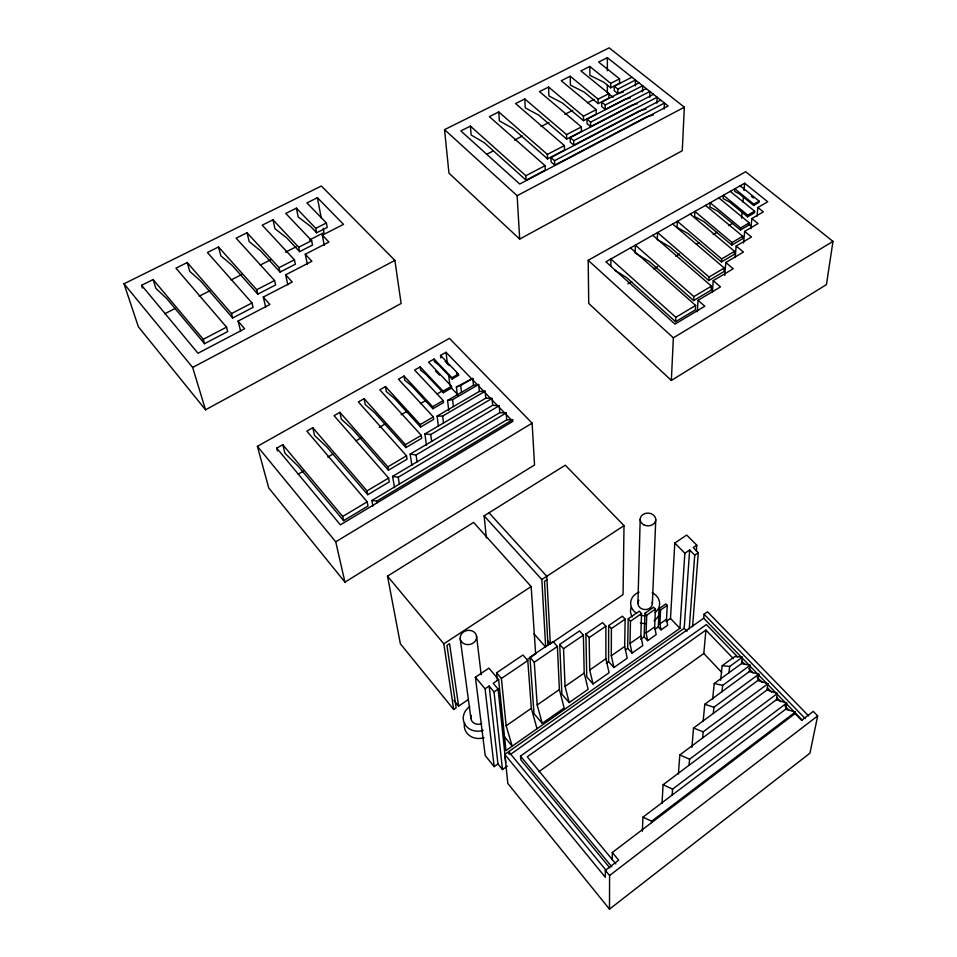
<?xml version="1.0" encoding="UTF-8"?>
<svg xmlns="http://www.w3.org/2000/svg" width="957" height="957" viewBox="0 0 957 957"><rect width="100%" height="100%" fill="white"/><g stroke="black" fill="none" stroke-linecap="round" stroke-linejoin="round"><path stroke-width="1.44" d="M607.36 85.352L607.36 92.638L613.078 97.279M607.36 70.782L607.36 57.671L598.603 62.049L619.574 78.857L619.55 83.319L610.722 87.817L603.7 82.146L589.883 75.34L589.787 66.452L580.923 70.89L608.891 93.642L608.891 98.104L598.149 103.607L584.129 92.063L570.408 85.125L570.216 76.237L561.233 80.723L596.187 109.648L596.223 114.11L583.507 120.666L562.489 103.045L548.887 95.939L548.576 87.051L539.461 91.597L581.389 126.934L581.461 131.396L566.688 139.064L538.695 115.115L525.237 107.83L524.783 98.942L515.548 103.559L564.379 145.572L564.498 150.034L547.583 158.874L512.665 128.31L499.363 120.845L498.764 111.945L489.362 116.646L545.071 165.657L545.239 170.119L526.087 180.191L484.29 142.701L471.155 135.021L470.401 126.121L460.831 130.906L519.735 184.031L668.118 105.988L607.36 57.671M608.604 661.622L608.652 625.591L622.385 616.188L625.136 619.143L624.694 646.465L627.218 658.189L613.916 667.508L608.604 661.622L606.271 663.249M610.722 87.817L610.722 83.367L589.787 66.452M610.853 266.345L610.865 258.988L675.809 317.317L675.594 321.719L695.392 309.853L695.655 305.45L630.496 247.875M795.064 713.575L801.607 720.346L813.283 711.41L817.673 715.908L809.933 753.195L609.489 909.15L609.585 875.523L605.338 870.356L618.665 860.164L612.313 852.508L795.064 713.575L795.351 712.02L785.601 709.269L642.937 817.17L642.374 831.274M613.916 667.508L611.296 655.784L611.391 628.582L608.652 625.591M631.931 77.206L614.262 86.214L614.238 90.676L617.779 93.535L623.186 92.123M612.277 859.577L612.313 852.508M617.779 93.535L617.803 89.085L614.262 86.214M486.359 537.918L484.122 515.835L565.288 465.186L624.012 525.632L623.043 594.584L550.323 643.917L547.404 640.604M635.388 85.963L635.484 80.029L617.803 89.085M627.66 648.344L628.223 618.796L639.276 611.2L641.525 613.593L640.831 635.938L642.805 645.568L632.027 653.105L627.66 648.344L625.352 649.947M635.209 253.079L635.364 245.124L693.861 296.598L693.622 300.57L711.147 290.127L711.434 286.155L652.758 235.266M632.027 653.105L629.993 643.487L630.46 621.213L628.223 618.796M642.518 91.657L642.649 85.723L605.231 104.995L605.243 109.445L624.897 99.301L630.292 97.865M649.695 97.399L649.851 91.465L590.577 122.173L590.613 126.635L632.063 105.103L637.47 103.643M637.912 603.233L640.197 519.328M656.933 103.177L657.124 97.243L573.721 140.703L573.817 145.165L639.288 110.952L646.035 109.098M644.133 636.86L644.934 613.234L653.643 607.228L655.425 609.119L654.66 626.967L656.167 634.658L647.638 640.628L644.133 636.86L640.712 639.24M664.23 108.99L664.433 103.069L554.582 160.668L554.737 165.13L646.561 116.838L653.32 114.96M647.638 640.628L646.095 632.936L646.717 615.136L644.934 613.234M652.375 603.891L655.76 519.591M658.308 626.967L659.17 608.556L665.869 603.927L667.256 605.386L666.515 619.275L667.651 625.268L661.048 629.885L658.308 626.967L654.923 629.335M671.347 380.443L673.369 337.821L588.184 260.316L745.67 171.758L832.985 241.391L826.441 284.6L671.347 380.443L588.734 303.441L588.184 260.316M684.339 107.208L682.269 150.727L519.687 239.083L448.965 173.157L444.538 129.65L609.166 47.85L684.339 107.208L517.139 195.695L519.687 239.083M661.048 629.885L659.899 623.88L660.557 610.028L659.17 608.556M651.561 822.673L651.633 821.214L795.351 712.02M494.183 766.617L485.067 688.813L489.147 686.049L497.951 763.961L494.183 766.617L485.199 755.504L475.402 677.233L488.919 668.13L498.621 679.626L505.942 750.575L679.913 628.354L670.51 618.473L674.805 543.05L686.695 535.047L696.78 545.155L696.325 551.088M661.993 803.461L663.105 784.728L776.39 699.711L777.407 693.466L767 689.973L679.817 754.917L678.393 773.986M697.33 311.791L698.06 300.295L720.489 286.909L713.228 280.64L733.229 268.773L725.813 262.469L743.445 252.074L736.184 245.997L751.484 237.025L744.654 231.379L758.04 223.591L751.843 218.519L763.315 211.88L757.884 207.478L767.753 201.783L744.666 183.242L605.925 261.787L674.996 324.1L704.807 306.228L698.06 300.295M679.913 628.354L684.865 553.242L674.805 543.05M672.161 795.064L672.58 789.142L786.69 703.06L776.39 699.711M687.006 631.273L684.183 628.294L689.65 550L684.865 553.242M708.802 280.533L709.053 277.028L657.555 232.551L657.315 239.573L670.032 246.978L708.802 280.533L723.994 271.537L724.27 268.032L672.651 224.01M712.379 292.172L713.228 280.64M689.231 628.833L694.722 555.108L689.65 550M692.581 626.62L698.287 552.679L693.215 547.571L696.78 545.155M721.422 261.955L721.65 258.928L677.389 221.33L677.101 227.371L688.107 233.604L721.422 261.955L734.306 254.371L734.569 251.356L690.212 214.069M724.76 275.472L725.813 262.469M731.83 245.076L732.045 242.528L694.89 211.425L694.591 216.509L703.885 221.641L731.83 245.076L742.524 238.819L742.752 236.271L705.536 205.396M689.076 765.241L689.578 759.224L777.407 693.466M691.887 747.393L693.55 728.026L757.872 680.487L758.769 674.183L749.307 671.599L704.759 704.292L703.144 721.399M802.313 720.214L703.73 618.21L704.077 614.203L707.498 611.798L808.629 715.932M735.179 257.577L736.184 245.997M740.61 227.933L710.178 202.764L709.891 206.951L717.547 211.078L740.419 230.015L740.61 227.933L749.295 222.885L718.827 197.872M741.567 218.172L742.213 210.899M742.991 202.166L743.505 196.341M744.02 190.515L744.666 183.242M721.722 672.352L703.814 653.499L705.907 630.077L527.247 756.796L615.877 863.92M743.589 242.982L744.654 231.379M747.74 215.158L723.408 195.276L723.157 198.613L729.306 201.879L747.584 216.832L747.74 215.158L754.63 211.186L730.275 191.388M749.295 222.885L749.104 224.979L740.419 230.015M750.874 228.687L751.843 218.519M702.605 737.931L703.192 731.818L767.969 683.705L757.872 680.487M753.781 204.164L734.832 188.804L734.617 191.424L739.426 193.924L753.661 205.468L753.781 204.164L759.116 201.102L740.144 185.802M754.63 211.186L754.463 212.861L747.584 216.832M757.011 216.198L757.884 207.478M759.116 201.102L758.985 202.405L753.661 205.468M712.63 699.34L714.245 683.489L741.567 663.572L742.369 657.22L734.797 656.55L722.188 665.701L720.609 680.236M713.276 713.455L713.922 707.259L758.769 674.183M721.961 691.672L722.655 685.403L750.156 665.271L741.567 663.572M728.935 672.783L729.665 666.455L742.369 657.22M749.307 671.599L750.156 665.271M767 689.973L767.969 683.705M785.601 709.269L786.69 703.06M609.585 875.523L817.673 715.908M538.755 771.785L703.814 653.499M609.86 867.927L520.835 759.81L520.5 756.078L706.386 624.562L737.416 656.717M497.951 763.961L502.473 769.548L507.33 766.114M609.489 909.15L507.832 783.496L504.782 754.403L684.183 628.294M510.272 754.547L703.73 618.21M593.029 683.968L609.083 672.723L605.901 658.763L605.865 626.189L602.587 622.612L585.911 634.001L586.737 676.862L593.029 683.968L589.715 670.032L589.177 637.613L585.911 634.001M569.176 702.582L588.124 689.291L584.201 673.07L583.375 635.161L579.559 630.914L559.713 644.42L561.891 694.184L569.176 702.582L565.049 686.396L563.529 648.714L559.713 644.42M542.236 723.348L564.152 707.965L559.378 689.554L557.393 646.489L553.05 641.573L529.951 657.232L534.006 713.623L542.236 723.348L537.188 704.974L534.269 662.232L529.951 657.232M611.296 655.784L624.694 646.465M629.993 643.487L640.831 635.938M646.095 632.936L654.66 626.967M659.899 623.88L666.515 619.275M666.024 621.595L670.51 618.473M504.028 736.256L512.21 746.185L506.157 725.813L531.326 708.324L527.785 660.581L522.953 654.995L496.599 672.807L497.377 680.224M537.188 704.974L559.378 689.554M565.049 686.396L584.201 673.07M589.715 670.032L605.901 658.763M660.557 610.028L667.256 605.386M630.46 621.213L641.525 613.593M646.717 615.136L655.425 609.119M611.391 628.582L625.136 619.143M589.177 637.613L605.865 626.189M502.473 769.548L494.015 691.875L498.095 689.1L493.214 683.286L498.621 679.626M694.722 555.108L698.287 552.679M563.529 648.714L583.375 635.161M506.157 725.813L501.396 678.477L527.785 660.581M534.269 662.232L557.393 646.489M527.068 659.684L535.633 653.882L531.159 586.545L473.595 522.414L387.501 576.15L400.361 643.774L453.69 709.472L456.154 707.797L446.943 645.425L449.575 643.702L458.618 706.122L468.404 699.483M546.961 579.703L544.497 581.318L547.99 645.497M453.69 709.472L443.821 643.834L531.159 586.545M533.982 633.773L545.669 647.076L541.829 579.547L624.012 525.632M344.951 582.143L534.532 464.982L532.128 423.161L449.407 338.359L257.397 446.333L268.714 487.914L344.951 582.143L335.74 541.806L257.397 446.333M335.74 541.806L532.128 423.161M673.369 337.821L832.985 241.391M277.446 450.926L276.729 448.139L282.793 444.706L284.947 453.247L298.405 466.418L343.599 520.668L368.002 506.038L367.177 501.827L306.838 431.093L312.795 427.719L366.998 490.917L367.739 494.721L389.284 481.885L388.626 478.057L334.065 415.673L339.926 412.359L387.836 466.849L388.422 470.222L407.06 459.193L406.522 455.807L358.361 401.928L364.138 398.65L405.457 444.646L405.912 447.565L421.702 438.282L421.283 435.351L379.773 389.798L385.48 386.568L420.255 424.549L420.613 427.013L433.688 419.381L433.354 416.905L398.459 379.223L404.093 376.041L432.66 406.713L432.923 408.747L443.51 402.586L443.258 400.552L414.62 370.072L420.207 366.914L443.079 391.138L443.27 392.765L451.656 387.92L451.477 386.281L428.557 362.189L434.083 359.054L451.943 377.728L452.087 379.008L458.57 375.276L458.427 374.008L440.543 355.406L446.034 352.296L490.51 398.327M372.931 506.109L371.866 500.523L376.855 501.085L512.677 419.68L512.808 421.403L340.393 524.843L276.729 448.139M343.599 520.668L342.69 516.469L367.177 501.827M675.809 317.317L695.655 305.45M371.866 500.523L506.708 419.86L512.677 419.68M366.998 490.917L388.626 478.057M693.861 296.598L711.434 286.155M394.523 487.639L392.597 476.383L499.769 412.658L506.181 412.945L506.708 419.86M392.597 476.383L398.22 477.28L506.181 412.945M411.893 465.437L410.146 454.108L416.044 454.994L499.195 405.732L499.769 412.658M387.836 466.849L406.522 455.807M709.053 277.028L724.27 268.032M410.146 454.108L492.688 405.313L499.195 405.732M426.475 445.34L424.872 433.952L485.797 398.16L492.089 398.387L492.688 405.313M424.872 433.952L430.722 434.514L492.089 398.387M438.402 426.116L437.11 416.104L442.648 416.092L485.163 391.21L485.797 398.16M405.457 444.646L421.283 435.351M721.65 258.928L734.569 251.356M420.255 424.549L433.354 416.905M732.045 242.528L742.752 236.271M437.11 416.104L479.325 391.449L485.163 391.21M448.773 410.469L447.565 400.421L473.476 385.372L478.667 384.487L479.325 391.449M447.565 400.421L452.577 399.667L478.667 384.487M457.35 395.624L456.381 386.987L472.782 378.41L473.476 385.372M456.381 386.987L460.724 385.384L472.782 378.41M432.66 406.713L443.258 400.552M298.213 474.17L303.369 471.191M327.808 457.075L332.952 454.108M356.112 440.734L361.256 437.768M379.271 427.36L385.707 423.652M401.15 414.728L407.574 411.02M420.446 403.591L425.59 400.624M437.17 393.937L442.313 390.958M627.912 283.798L631.787 281.561M653.739 268.881L657.615 266.644M675.702 256.201L679.566 253.964M696.361 244.274L698.945 242.779M713.156 234.585L717.032 232.336M728.648 225.625L732.524 223.388M443.079 391.138L451.477 386.281M451.943 377.728L458.427 374.008M205.528 409.799L401.115 303.513L394.882 260.4L321.396 186.005L124.015 283.786L138.37 326.78L205.528 409.799L192.644 367.428L124.015 283.786M192.644 367.428L394.882 260.4M142.485 288.069L141.6 285.294L153.12 279.552L155.871 288.368L166.697 298.536L204.535 343.695L227.718 331.541L226.534 327.15L175.944 268.175L187.249 262.541L231.51 313.585L232.671 317.987L253.091 307.353L252.002 302.95L207.418 252.492L218.519 246.966L256.727 289.744L257.792 294.158L275.592 284.947L274.575 280.533L236.128 238.185L247.05 232.742L279.073 267.661L280.066 272.087L295.354 264.216L294.409 259.79L262.218 225.182L272.972 219.823L298.716 247.229L299.637 251.655L312.508 245.064L311.635 240.626L285.784 213.447L296.395 208.159L315.762 228.34L316.623 232.778L327.198 227.407L326.373 222.957L306.934 202.908L317.413 197.68L343.515 224.369L322.33 235.171L324.256 245.327M526.087 180.191L525.86 175.729L545.071 165.657M153.12 279.552L203.267 339.304L226.534 327.15M240.674 331.158L238.042 321.133L269.886 304.482L263.271 297.089L292.256 282.028L285.641 274.815L311.898 261.261L305.271 254.215L328.945 242.061L322.33 235.171M554.737 165.13L551.148 161.996L550.993 157.534L660.773 100.15M547.583 158.874L547.416 154.412L564.379 145.572M566.688 139.064L566.58 134.602L581.389 126.934M231.51 313.585L252.002 302.95M573.817 145.165L570.24 142.103L570.145 137.652L653.475 94.348M256.727 289.744L274.575 280.533M590.613 126.635L587.06 123.644L587 119.182L646.238 88.594M583.507 120.666L583.435 116.216L596.187 109.648M598.149 103.607L598.125 99.157L608.891 93.642M279.073 267.661L294.409 259.79M605.243 109.445L601.69 106.526L601.678 102.064L639.061 82.876M164.688 313.8L175.31 308.381M199.2 296.203L209.822 290.784M231.068 279.958L241.69 274.539M260.28 265.065L270.903 259.658M285.497 252.217L296.12 246.798M309.398 240.028L324.004 232.587L323.179 228.221M298.716 247.229L311.635 240.626M486.599 154.364L493.226 150.979M514.459 140.117L522.426 136.05M541.004 126.551L548.971 122.484M564.893 114.338L572.86 110.27M587.454 102.806L594.094 99.42M315.762 228.34L326.373 222.957M610.722 83.367L619.574 78.857M722.188 665.701L729.665 666.455M714.245 683.489L722.655 685.403M704.759 704.292L713.922 707.259M693.55 728.026L703.192 731.818M679.817 754.917L689.578 759.224M642.937 817.17L651.633 821.214M663.105 784.728L672.58 789.142M636.405 253.796L649.552 261.692L693.622 300.57M614.49 270.077L626.644 277.638L675.594 321.719M751.317 196.209L753.506 197.979M570.216 76.237L598.125 99.157M601.678 102.064L605.231 104.995M748.326 223.723L751.7 226.498M548.576 87.051L583.435 116.216M587 119.182L590.577 122.173M524.783 98.942L566.58 134.602M570.145 137.652L573.721 140.703M498.764 111.945L547.416 154.412M550.993 157.534L554.582 160.668M470.401 126.121L525.86 175.729M444.538 129.65L517.139 195.695M704.077 614.203L805.16 718.575M492.245 400.122L497.556 405.624M499.339 407.467L504.566 412.874M506.313 414.68L511.182 419.716M741.555 661.012L744.666 664.218M748.793 668.512L752.932 672.795M757.071 677.089L762.239 682.449M767.418 687.808L771.557 692.102M776.725 697.462L780.864 701.744M785.003 706.039L789.142 710.321M705.907 630.077L733.409 658.655M445.137 361.303L449.264 365.598M456.501 373.134L458.57 375.276M316.623 232.778L310.14 226.008L298.201 217.024L296.395 208.159M452.087 379.008L438.677 364.976L434.406 361.614L434.083 359.054M435.447 370.861L439.502 375.12M451.046 387.573L458.14 395.026M443.27 392.765L426.08 374.546L420.649 370.192L420.207 366.914M299.637 251.655L286.693 237.85L274.934 228.687L272.972 219.823M432.923 408.747L411.438 385.659L404.703 380.12L404.093 376.041M280.066 272.087L260.747 250.973L249.179 241.607L247.05 232.742M420.613 427.013L394.44 398.411L386.305 391.545L385.48 386.568M489.015 512.785L546.782 576.293L550.323 643.917M484.122 515.835L541.829 579.547M405.912 447.565L374.809 412.886L365.215 404.548L364.138 398.65M257.792 294.158L232.18 265.424L220.828 255.806L218.519 246.966M388.422 470.222L352.32 429.107L341.314 419.19L339.926 412.359M238.042 321.133L244.633 328.73L197.991 353.265L141.6 285.294M232.671 317.987L200.874 281.25L189.773 271.369L187.249 262.541M367.739 494.721L326.863 446.991L314.542 435.447L312.795 427.719M496.599 672.807L501.396 678.477M489.147 686.049L494.015 691.875M282.793 444.706L342.69 516.469M475.402 677.233L485.067 688.813M387.501 576.15L443.821 643.834M520.5 756.078L611.774 866.755M606.511 870.834L508.681 751.664L508.933 754.152M504.782 754.403L605.35 877.318L605.338 870.356M453.941 700.368L458.618 706.122M203.267 339.304L204.535 343.695M531.326 708.324L537.021 728.756M263.271 297.089L265.687 307.161M285.641 274.815L287.866 284.923M305.271 254.215L307.341 264.335M317.413 197.68L321.253 218.04M376.855 501.085L377.178 502.772M398.22 477.28L399.356 484.075M416.044 454.994L417.073 461.836M430.722 434.514L431.667 441.392M460.185 638.642L470.94 718.492M442.648 416.092L443.51 423.006M440.543 355.406L440.854 357.966M476.586 636.261A8.29 7.118 -10.9 0 1 465.102 644.193A8.29 7.118 -10.9 0 1 463.475 631.979A8.29 7.118 -10.9 0 1 476.586 636.261L481.18 674.745M452.577 399.667L453.391 406.593M446.034 352.296L447.374 363.696M448.701 375.096L449.874 385.073M460.724 385.384L461.489 392.334M498.095 689.1L505.786 762.597M652.172 601.953A7.237 6.185 2.8 0 1 644.205 609.513A7.237 6.185 2.8 0 1 638.833 600.278M659.241 612.157A14.391 12.333 2.9 0 1 658.572 615.195M658.26 615.913A14.391 12.333 2.9 0 1 654.038 620.842M645.724 623.533A14.391 12.333 2.9 0 1 640.353 622.84M632.218 616.858A14.391 12.333 2.9 0 1 631.261 607.073M652.16 592.706A14.487 12.381 2.8 0 1 655.055 612.612M645.078 615.818A14.487 12.381 2.8 0 1 640.58 615.124M636.537 613.281A14.487 12.381 2.8 0 1 639.085 592.12M481.73 723.468A7.692 6.843 -13.4 0 1 473.404 722.714A7.692 6.843 -13.4 0 1 471.299 715.489M483.129 730.335A15.384 13.685 -13.4 0 1 464.827 724.186A15.384 13.685 -13.4 0 1 469.731 706.601M484.039 737.632A15.276 13.625 -13.7 0 1 464.6 722.691M643.666 524.735A7.788 6.376 2.4 0 0 655.736 519.986A7.788 6.376 2.4 0 0 644.528 513.706A7.788 6.376 2.4 0 0 643.666 524.735"/></g></svg>
